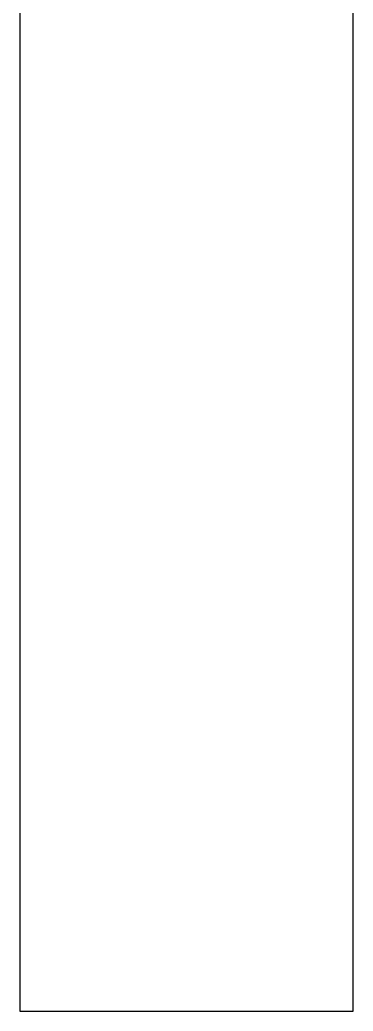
# Model space of a CAD drawing. Header units: millimetres. Extents: x -920231 to -841213, y -17301 to 22361.
# Drawn here: x -870414 to -870114, y 5324 to 6217 of the extents above; entities that cross this region are included whole.
import ezdxf
from ezdxf.xclip import XClip

# ---------------------------------------------------------------- set-up
doc = ezdxf.new("R2010")
doc.units = ezdxf.units.MM
doc.header["$XCLIPFRAME"] = 0
doc.layers.add('000 - WIPEOUT', color=250, linetype='Continuous')
doc.layers.add('A11_ALU.SOLID SHEET', color=2, linetype='Continuous')

# ---------------------------------------------------------------- blocks, each defined once
blk = doc.blocks.new('*U1929')
at = {"color": 3}
blk.add_wipeout([(-875, 10150), (875, 10150), (875, 9850), (-875, 9850)], dxfattribs=at).dxf.layer = '000 - WIPEOUT'
at = {"layer": 'A11_ALU.SOLID SHEET', "color": 0, "linetype": 'ByBlock'}
blk.add_lwpolyline([(-875, 9850), (875, 9850), (875, 10150), (-875, 10150)], close=True, dxfattribs=at)
blk = doc.blocks.new('*U1836')
at = {"layer": 'Defpoints'}
blk.add_point((0, 0), dxfattribs=at)
blk = doc.blocks.new('*U1969')
at = {"layer": 'A11_ALU.SOLID SHEET', "linetype": 'ByBlock', "rotation": 90}
blk.add_blockref('*U1929', (-115582, 2620), dxfattribs=at)
at = {"layer": 'A11_ALU.SOLID SHEET', "color": 0, "linetype": 'ByBlock', "rotation": 90}
blk.add_blockref('*U1836', (-125582, 2620), dxfattribs=at)

msp = doc.modelspace()

# ---------------------------------------------------------------- block references
ref = msp.add_blockref('*U1969', (-744682.37, 3579.02))
XClip(ref).set_block_clipping_path([(-170955.001718735, -20880.0077451951), (-101425.4223389953, 14393.0014498747)])

doc.saveas('drawing.dxf')
